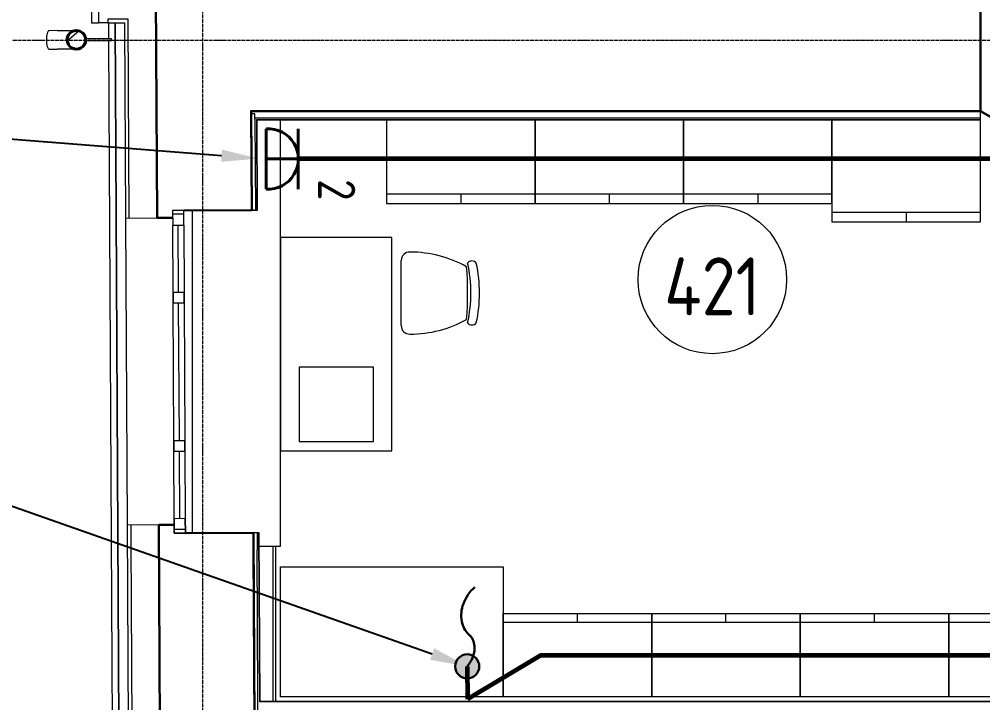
# Model space of a CAD drawing. Header units: millimetres. Extents: x -32 to 417638015, y -35 to 175284279.
# Drawn here: x 417383179 to 417388370, y 175248458 to 175252143 of the extents above; entities that cross this region are included whole.
import ezdxf
from ezdxf import colors
from ezdxf.entities.mleader import LeaderData, LeaderLine
from ezdxf.math import Vec2, Vec3

# ---------------------------------------------------------------- set-up
doc = ezdxf.new("R2010")
doc.units = ezdxf.units.MM
doc.linetypes.add('ADSK_Линия сетки', pattern=[25, 20, -2.5, 0, -2.5])
for name, color, linetype, lineweight in [('_ Окна', 7, 'Continuous', 9), ('_ЭМ_В полу', 26, 'Кабель в трубе', 60), ('_ЭМ_гофра', 5, 'Continuous', 60), ('Аннотация', 7, 'Continuous', 18), ('Двери', 7, 'Continuous', 9), ('Обобщенные модели', 7, 'Continuous', 18), ('Окна', 7, 'Continuous', 9), ('Оси', 253, 'Continuous', 9), ('Перекрытие', 7, 'Continuous', 18), ('Стены внутренние', 7, 'Continuous', 18), ('Стены наружные', 7, 'Continuous', 18), ('Стены несущие', 7, 'Continuous', 30), ('Стены отделка', 7, 'Continuous', 30), ('Стены штриховка', 7, 'Continuous', 9), ('ТХ', 5, 'Continuous', 0), ('ТХ_Задание ЭОМ_СС', 6, 'Continuous', 0), ('ШТРИХОВКА', 252, 'Continuous', 15), ('ЭМ', 5, 'Continuous', 40), ('ЭОМ_Кабель Быт. розеток', 5, 'Continuous', 30), ('ЭОМ_Кабельный вывод', 1, 'Continuous', 35)]:
    doc.layers.add(name, color=color, linetype=linetype, lineweight=lineweight)
doc.layers.add('_ЭМ_Надписи', color=7, linetype='Continuous')
doc.layers.add('Линии', color=7, linetype='Continuous', lineweight=9, true_color=0x00a600)
doc.styles.add('GOST Common', font='GOST_Common.ttf', dxfattribs={"width": 0.9, "height": 349.9999999999996})
doc.styles.add('ЭОМ', font='isocpeur.ttf', dxfattribs={"width": 0.85, "height": 250})
doc.linetypes.add('Кабель в трубе', pattern='A,8,[133,ltypeshp.shx,S=1,R=0,X=10,Y=1.3],-3,[130,ltypeshp.shx,S=1.5,R=-45,X=-1.5,Y=0],8', length=19)

# ---------------------------------------------------------------- blocks, each defined once
blk = doc.blocks.new('_ЭМ_ТХ2_4 Этаж')
at = {"color": 8, "linetype": 'Continuous'}
blk.add_line((984.277314105595, 18796.87361717557), (984.2765337215387, 19147.03291442066), dxfattribs=at)
for centre, radius, start, end in [((1029.688222873345, 19147.62550567965), 45.41580305043151, 87.81336269744374, 180.7481276891795), ((1032.750944370404, 18568.55594104722), 624.4533800444575, 60.89410769767162, 90.12202769167524), ((-419.7270042460295, 18972.66344831059), 1761.918570076577, 355.3453776890668, 4.606177686019078), ((1365.423359270731, 19117.31399815863), 28.12280751992465, 34.29035768558926, 145.7099276963312), ((612.10720051924, 18972.66574791314), 747.513796195354, 347.6022276859322, 12.39800769498623), ((658.5770085198455, 18972.66585147813), 747.5137961953549, 347.6022276859322, 12.39800769498623), ((1029.689238252613, 18796.27890484066), 45.41608186922893, 179.2521276909377, 272.1865276929294), ((1032.746125744947, 19375.36010056363), 624.4633710530685, 269.8785276893356, 299.0932276919584), ((1365.424004005094, 18828.02085543245), 28.12327221800076, 214.2917276955564, 325.7085276898583)]:
    blk.add_arc(centre, radius, start, end, dxfattribs=at)
at = {"layer": 'ТХ', "color": 8}
for p, q in [((1705.434646961556, 19505.70339358121), (905.4346469615557, 19505.70339358121)), ((1305.434646961556, 19505.70339358121), (1305.434646961556, 19455.70339358121)), ((2505.434646961556, 19505.70339358121), (1705.434646961556, 19505.70339358121)), ((2105.434646961556, 19505.70339358121), (2105.434646961556, 19455.70339358121)), ((3305.434646961556, 19505.70339358121), (2505.434646961556, 19505.70339358121)), ((2905.434646961556, 19505.70339358121), (2905.434646961556, 19455.70339358121)), ((4105.434646961554, 19405.70339357981), (3305.434646961554, 19405.70339357981)), ((3705.434646961554, 19405.70339357981), (3705.434646961554, 19355.70339357981)), ((934.2769239135669, 19271.95326579806), (334.2769239135669, 19271.95326579806)), ((334.2769239135669, 19271.95326579806), (334.2769239135669, 18121.95326579806)), ((934.2769239135669, 18121.95326579806), (934.2769239135669, 19271.95326579806)), ((834.2769239135669, 18571.95326579806), (434.2769239135669, 18571.95326579806)), ((434.2769239135669, 18571.95326579806), (434.2769239135669, 18171.95326579806)), ((834.2769239135669, 18171.95326579806), (834.2769239135669, 18571.95326579806)), ((434.2769239135669, 18171.95326579806), (834.2769239135669, 18171.95326579806)), ((334.2769239135669, 18121.95326579806), (934.2769239135669, 18121.95326579806)), ((1934.276923913581, 17195.13965908065), (1934.276923913581, 17245.13965908065)), ((2734.276923913581, 17195.13965908065), (2734.276923913581, 17245.13965908065)), ((3534.276923913581, 17195.13965908065), (3534.276923913581, 17245.13965908065)), ((2334.276923913581, 17195.13965908065), (1534.276923913581, 17195.13965908065)), ((3134.276923913581, 17195.13965908065), (2334.276923913581, 17195.13965908065)), ((3934.276923913581, 17195.13965908065), (3134.276923913581, 17195.13965908065)), ((4734.276923913581, 17195.13965908065), (3934.276923913581, 17195.13965908065))]:
    blk.add_line(p, q, dxfattribs=at)
for points in [[(905.4346469615557, 19455.70339358121), (1705.434646961556, 19455.70339358121), (1705.434646961556, 19905.70339358121), (905.4346469615557, 19905.70339358121)], [(1705.434646961556, 19455.70339358121), (2505.434646961556, 19455.70339358121), (2505.434646961556, 19905.70339358121), (1705.434646961556, 19905.70339358121)], [(2505.434646961556, 19455.70339358121), (3305.434646961556, 19455.70339358121), (3305.434646961556, 19905.70339358121), (2505.434646961556, 19905.70339358121)], [(3305.434646961554, 19355.70339357981), (4105.434646961554, 19355.70339357981), (4105.434646961554, 19905.70339357981), (3305.434646961554, 19905.70339357981)], [(334.2769239135523, 16795.13965908065), (334.2769239135523, 17495.13965908065), (1534.276923913552, 17495.13965908065), (1534.276923913552, 16795.13965908065)], [(1534.276923913581, 17245.13965908065), (2334.276923913581, 17245.13965908065), (2334.276923913581, 16795.13965908065), (1534.276923913581, 16795.13965908065)], [(2334.276923913581, 17245.13965908065), (3134.276923913581, 17245.13965908065), (3134.276923913581, 16795.13965908065), (2334.276923913581, 16795.13965908065)], [(3134.276923913581, 17245.13965908065), (3934.276923913581, 17245.13965908065), (3934.276923913581, 16795.13965908065), (3134.276923913581, 16795.13965908065)], [(3934.276923913581, 17245.13965908065), (4734.276923913581, 17245.13965908065), (4734.276923913581, 16795.13965908065), (3934.276923913581, 16795.13965908065)]]:
    blk.add_lwpolyline(points, close=True, dxfattribs=at)
blk = doc.blocks.new('План 4 этажа')
at = {"layer": 'Обобщенные модели', "lineweight": 9}
h = blk.add_hatch(dxfattribs=at)
h.set_pattern_fill('FP_14', color=8, angle=90.29404624676303, style=0, pattern_type=2)
h.set_pattern_definition([(45.00004624676301, (591.9395904245612, 243.9016508670757), (-106.066102790012, 106.0659315658832), [])])
h.paths.add_polyline_path([(-6685.398338987812, 20527.60769151186), (-6662.714988746346, 20527.93244905904), (-6643.147908307699, 20537.47947443364), (-6629.36342201916, 20554.94783435232), (-6624.993500833181, 20578.67971281707), (-6630.575119149347, 20599.56286231731), (-6643.549148339342, 20615.66159308125), (-6663.646876767147, 20625.21339775523), (-6685.898677123478, 20625.09919884079), (-6705.89730744726, 20615.34161483345), (-6719.876454927435, 20596.99974843982), (-6723.982666408425, 20573.84585441038), (-6719.459122317377, 20554.48545238742), (-6705.496067415603, 20537.15949618589), (-6694.854858343344, 20532.10207136703)])
at = {"layer": '_ Окна', "color": 8, "lineweight": 18}
for p, q in [((-6096.052443675362, 19656.49370207294), (-6156.051653531234, 19656.18577891507)), ((-6156.051653531234, 19656.18577891507), (-6155.64108932075, 19576.18683244055)), ((-6095.641879464893, 19576.49475559843), (-6096.052443675362, 19656.49370207294)), ((-6155.64108932075, 19576.18683244055), (-6095.641879464893, 19576.49475559843)), ((-6153.793550373637, 19216.19157330535), (-6093.794340517765, 19216.49949646322)), ((-6153.485627215778, 19156.19236344949), (-6153.793550373637, 19216.19157330535)), ((-6093.794340517765, 19216.49949646322), (-6093.486417359905, 19156.5002866073)), ((-6093.486417359905, 19156.5002866073), (-6153.485627215778, 19156.19236344949)), ((-6149.687908268912, 18416.20210856042), (-6089.68869841304, 18416.51003171824)), ((-6149.379985111053, 18356.20289870451), (-6149.687908268912, 18416.20210856042)), ((-6089.68869841304, 18416.51003171824), (-6089.38077525518, 18356.51082186238)), ((-6089.38077525518, 18356.51082186238), (-6149.379985111053, 18356.20289870451)), ((-6147.532446163925, 17996.2076395693), (-6087.533236308052, 17996.51556272717)), ((-6147.121881953455, 17916.20869309478), (-6147.532446163925, 17996.2076395693)), ((-6087.533236308052, 17996.51556272717), (-6087.122672097583, 17916.51661625266)), ((-6087.122672097583, 17916.51661625266), (-6147.121881953455, 17916.20869309478))]:
    blk.add_line(p, q, dxfattribs=at)
at = {"layer": '_ Окна', "color": 8}
for p, q in [((-6095.949802622737, 19636.49396545428), (-6155.94901247861, 19636.18604229641)), ((-6123.793945445679, 19216.34553488425), (-6125.641484392807, 19576.34079401952)), ((-6119.688303340954, 18416.35607013933), (-6123.48602228782, 19156.3463250284)), ((-6117.532841235967, 17996.36160114821), (-6119.380380183095, 18356.35686028347)), ((-6087.225313150193, 17936.51635287126), (-6147.224523006065, 17936.20842971344))]:
    blk.add_line(p, q, dxfattribs=at)
at = {"layer": 'Двери', "color": 8, "lineweight": 30}
blk.add_line((-1803.060589166824, 20191.60520387039), (-807.1313748147222, 19616.60520387039), dxfattribs=at)
at = {"layer": 'Линии', "color": 8}
blk.add_circle((-3247.478252948902, 19284.01558342279), 400, dxfattribs=at)
at = {"layer": 'Обобщенные модели', "color": 8}
for p, q in [((-6778.42529641233, 20625.87796200748), (-6820.928873643497, 20625.65982853953)), ((-6623.638834748999, 20571.67162042827), (-6484.499449737312, 20572.38570047892)), ((-6484.550770263624, 20582.38556878828), (-6622.540151750087, 20581.67739069392)), ((-6484.499449737312, 20572.38570047892), (-6484.55077026361, 20582.38556878822)), ((-6820.415668380403, 20525.66114544641), (-6777.912091149235, 20525.87927891436))]:
    blk.add_line(p, q, dxfattribs=at)
at = {"layer": 'Обобщенные модели', "color": 8, "flags": 128}
for points in [[(-6778.42529641233, 20625.87796200748), (-6772.757630617431, 20625.90704914968), (-6767.173185092863, 20625.93570919544), (-6761.680893760175, 20625.96389629482), (-6756.289543113875, 20625.99156535446), (-6751.007758164895, 20626.01867210981), (-6745.843988642446, 20626.04517319577), (-6740.806495476223, 20626.07102621626), (-6735.903337580661, 20626.09618981206), (-6731.142358962446, 20626.12062372663), (-6726.531176171775, 20626.14428887109), (-6722.077166117408, 20626.16714738612), (-6717.787454265315, 20626.18916270306), (-6713.668903239377, 20626.21029960201), (-6709.728101842629, 20626.23052426853), (-6705.971354516689, 20626.2498043474), (-6702.404671255834, 20626.2681089947), (-6699.033757992467, 20626.28540892684), (-6695.864007468699, 20626.30167646753), (-6692.900490609201, 20626.31688559236), (-6690.147948408747, 20626.33101196983), (-6687.795908653643, 20626.34308292059)], [(-6687.282703390549, 20526.34439982747), (-6688.553067613117, 20526.33788016555), (-6691.216543603252, 20526.32421088661), (-6694.092867189494, 20526.30944924819), (-6697.177436867685, 20526.29361886578), (-6700.465317984344, 20526.27674506459), (-6703.951250631057, 20526.25885483919), (-6707.629658059232, 20526.23997681006), (-6711.494655601637, 20526.22014117806), (-6715.540060086729, 20526.19937967591), (-6719.75939973029, 20526.1777255176), (-6724.145924488956, 20526.15521334525), (-6728.692616858869, 20526.13187917339), (-6733.39220310215, 20526.10776033183), (-6738.237164883321, 20526.08289540553), (-6743.219751297089, 20526.05732417305), (-6748.33199126806, 20526.03108754294), (-6753.565706302863, 20526.00422748824), (-6758.912523573876, 20525.97678697924), (-6764.363889314089, 20525.94880991493), (-6769.911082501203, 20525.92034105258), (-6775.545228809453, 20525.89142593642), (-6777.912091149235, 20525.87927891436)]]:
    blk.add_lwpolyline(points, dxfattribs=at)
at = {"layer": 'Обобщенные модели', "color": 8}
for radius, start, end in [(52.00000000000003, 0.2940462472839062, 180.2940462472839), (52.00000000000004, 180.2940462472839, 0.2940462472839062)]:
    blk.add_arc((-6674.522607877385, 20576.41054463369), radius, start, end, dxfattribs=at)
at = {"layer": 'Обобщенные модели', "color": 8, "lineweight": 40}
for radius, start, end in [(49.99999999999998, 0.2940462472839062, 180.2940462472839), (49.99999999999996, 180.2940462472839, 0.2940462472839062)]:
    blk.add_arc((-6674.522607877399, 20576.41054463357), radius, start, end, dxfattribs=at)
at = {"layer": 'Обобщенные модели', "color": 8}
for major_axis, ratio, start_param, end_param in [((0.2566026315454408, -49.99934154655923), 0.3090169943749482, 3.141592653589792, 4.712388980384689), ((0.2566026315453632, -49.99934154655924), 0.3090169943749481, 4.712388980384695, 6.283185307179597)]:
    blk.add_ellipse((-6820.672271011936, 20575.66048699297), major_axis=major_axis, ratio=ratio, start_param=start_param, end_param=end_param, dxfattribs=at)
at = {"layer": 'Окна', "color": 8}
for p, q in [((-6096.052443675362, 19656.49370207294), (-6156.051653531234, 19656.18577891507)), ((-6156.051653531234, 19656.18577891507), (-6155.64108932075, 19576.18683244055)), ((-6095.641879464893, 19576.49475559843), (-6096.052443675362, 19656.49370207294)), ((-6153.793550373623, 19216.19157330535), (-6155.64108932075, 19576.18683244055)), ((-6095.641879464791, 19576.49475559843), (-6093.794340517663, 19216.49949646322)), ((-6153.793550373637, 19216.19157330535), (-6153.485627215778, 19156.19236344949)), ((-6093.486417359905, 19156.5002866073), (-6093.794340517765, 19216.49949646322)), ((-6149.687908268897, 18416.20210856042), (-6153.485627215763, 19156.19236344949)), ((-6093.486417359803, 19156.5002866073), (-6089.688698412938, 18416.51003171824)), ((-6149.687908268912, 18416.20210856042), (-6149.379985111053, 18356.20289870451)), ((-6089.38077525518, 18356.51082186238), (-6089.68869841304, 18416.51003171824)), ((-6147.532446163925, 17996.2076395693), (-6149.379985111053, 18356.20289870451)), ((-6089.380775255093, 18356.51082186238), (-6087.533236307965, 17996.51556272717)), ((-6147.532446163925, 17996.2076395693), (-6147.121881953455, 17916.20869309478)), ((-6087.122672097583, 17916.51661625266), (-6087.533236308052, 17996.51556272717)), ((-6147.121881953455, 17916.20869309478), (-6087.122672097583, 17916.51661625266))]:
    blk.add_line(p, q, dxfattribs=at)
at = {"layer": 'Оси', "color": 8, "linetype": 'ADSK_Линия сетки'}
for p, q in [((-5993.495236128569, -3353.100552087475), (-5993.49523612851, 44439.55322518962)), ((-10052.17750458431, 20574.4890366231), (56511.79228884459, 20574.48903662292))]:
    blk.add_line(p, q, dxfattribs=at)
at = {"layer": 'Перекрытие', "color": 8}
for p, q in [((-5574.218312214885, 17847.04146937263), (-5574.218312214885, 20144.66990442248)), ((-6050.97827034496, 19656.72502814909), (-6050.978270345018, 17918.03702446329)), ((-5717.189532757155, 19657.45626820944), (-5908.495236127579, 19657.45626820944)), ((-6050.978270345018, 17918.03702446329), (-5790.869243375782, 17918.03702446329)), ((-5688.665257319866, 17847.04146937263), (-5574.218312214885, 17847.04146937263))]:
    blk.add_line(p, q, dxfattribs=at)
at = {"layer": 'Стены внутренние', "color": 8}
for p, q in [((-5614.495280696428, 17009.05171017867), (-5614.495236128394, 17847.04146937263)), ((-5602.495236128394, 17847.04146937263), (-5602.495280689152, 17009.05168875679))]:
    blk.add_line(p, q, dxfattribs=at)
at = {"layer": 'Стены наружные', "color": 8}
for p, q in [((-6590.848267349589, 20667.12482408097), (-6590.848267349706, 32252.55837777926)), ((-6555.848267349706, 32252.68325330742), (-6555.848267349589, 20667.12482408097)), ((-6555.848267349589, 20667.12482408097), (-6590.848267349589, 20667.12482408097)), ((-6505.848796630919, 20667.22813340934), (-6555.848267349647, 20667.22813340934)), ((-6499.550488510227, 20582.13821531879), (-6499.987191606429, 20667.2303561478)), ((-6401.119231564633, 8222.491826409532), (-6464.987125757849, 20667.2303561478)), ((-6464.986730682955, 20667.2303561478), (-6401.118836487352, 8222.491826409532)), ((-6435.939673203276, 8187.491826409532), (-6499.500916688412, 20572.47908425931)), ((-6409.585699722928, 19614.88408494141), (-6401.092152618745, 17959.90587975032))]:
    blk.add_line(p, q, dxfattribs=at)
at = {"layer": 'Стены несущие', "color": 8}
for p, q in [((-6245.857742489025, 20837.43563825305), (-6239.587938459823, 19615.75653388869)), ((-1803.060589166824, 20191.60520387138), (-1803.060589166824, 20761.60520387138)), ((-5732.536546746967, 20191.60520387138), (-1803.060589166824, 20191.60520387138)), ((-5729.799936790194, 19658.37335396773), (-5732.536546746967, 20191.60520387138)), ((-5732.459580771567, 20176.60828831914), (-5729.799936788157, 19658.37335396773)), ((-6096.052443675348, 19656.49370207288), (-5729.799936790194, 19658.37335396773)), ((-6239.587938459823, 19615.75653388869), (-6155.846371425956, 19616.18630567781)), ((-6147.352824321832, 17961.20810048672), (-6231.094391355698, 17960.7783286976)), ((-6231.094391355698, 17960.7783286976), (-6225.4407630075, 16859.16182127967)), ((-5720.870165212429, 17918.39626814745), (-6087.122672097583, 17916.51661625266)), ((-5715.601440811588, 16891.77877304936), (-5720.870165212429, 17918.39626814745)), ((-5720.386659874988, 17824.18465285859), (-5715.601440809551, 16891.77877304942))]:
    blk.add_line(p, q, dxfattribs=at)
at = {"layer": 'Стены отделка', "color": 8, "lineweight": 9}
for p, q in [((-6395.088846310508, 20687.2303561478), (-6505.848796630919, 20687.2303561478)), ((-6505.848796630919, 20687.2303561478), (-6505.848796630919, 20667.2303561478)), ((-6505.848796630919, 20667.2303561478), (-6414.986467291019, 20667.2303561478)), ((-6414.986467291077, 20667.2303561478), (-6409.585699718213, 19614.88408494141)), ((-6395.089899842977, 20687.43563825305), (-6395.088846310508, 20687.2303561478)), ((-5732.562207348121, 20196.60520387179), (-5733.060589166824, 20196.60520387179)), ((-5733.060589166824, 20196.60520387179), (-5733.060589166824, 20156.60520387179)), ((-5732.536546746967, 20191.60520387138), (-5732.562207348121, 20196.60520387179)), ((-5712.459844152909, 20176.71092937171), (-5732.459580771567, 20176.60828831914)), ((-5712.305337950471, 20146.60520387179), (-5712.459844152909, 20176.71092937171)), ((-5700.294915679144, 20144.60520387179), (-1803.060589166824, 20144.60520387179)), ((-5697.800358198409, 19658.53757965192), (-5700.294915679086, 20144.60520387179)), ((-1803.060589166824, 20144.60520387179), (-1803.060589166824, 20191.60520387138)), ((-5729.799936788157, 19658.37335396773), (-5697.800358198409, 19658.53757965192)), ((-6409.585699718213, 19614.88408494141), (-6239.587938459939, 19615.75653388869)), ((-6231.094391355698, 17960.7783286976), (-6401.09215261403, 17959.90587975032)), ((-6401.09215261403, 17959.90587975032), (-6395.438524265832, 16858.28937233239)), ((-6381.09241599543, 17960.00852080295), (-6380.608910660085, 17865.79690551409)), ((-5688.870586620586, 17918.56049383164), (-5720.870165210392, 17918.39626814751)), ((-5720.870165210392, 17918.39626814751), (-5720.386659874988, 17824.18465285859)), ((-5700.870428591792, 17918.49890920008), (-5700.38692325633, 17824.28729391121)), ((-5684.332093372708, 17009.0518348483), (-5688.870586620586, 17918.56049383164)), ((-5695.601704190893, 16891.88141410198), (-5696.321022444114, 17032.04146937263)), ((169.9393665777752, 17009.04146942624), (-5684.332093372708, 17009.0518348483))]:
    blk.add_line(p, q, dxfattribs=at)
at = {"layer": 'Стены штриховка', "color": 8}
for p, q in [((-6389.585963099613, 19614.98672599409), (-6395.088846310508, 20687.2303561478)), ((-5712.356659152603, 20156.60520387179), (-1803.060589166824, 20156.60520387179)), ((-5712.305337950471, 20146.60520387179), (-5709.800200169615, 19658.47599502036)), ((-5702.305206258025, 20146.60520387179), (-1803.060589166824, 20146.60520387179)), ((-5699.800331860257, 19658.52731554664), (-5702.305206258025, 20146.60520387179)), ((-5686.320882678381, 17007.00971324474), (-5690.870560282434, 17918.55022972642)), ((-6380.608910660085, 17865.79690551409), (-6375.43878764729, 16858.39201338502)), ((-5696.321022444114, 17032.04146937263), (-5700.38692325633, 17824.28729391121)), ((171.939333545859, 17007.00926106615), (-5686.333794682054, 17007.00971328496))]:
    blk.add_line(p, q, dxfattribs=at)
at = {"layer": 'Аннотация', "color": 8, "lineweight": 9, "insert": (-3247.478252948902, 19247.06746316416), "char_height": 312.5000000000001, "width": 520.2111192702771, "attachment_point": 5, "line_spacing_factor": 1.022765581104984, "style": 'GOST Common'}
blk.add_mtext('421', dxfattribs=at)
blk = doc.blocks.new('*U756')
at = {"lineweight": -2}
h = blk.add_hatch(color=0, dxfattribs=at)
h.dxf.hatch_style = 1
edge = h.paths.add_edge_path()
edge.add_arc((0, 0), 64.99999999999999, 0, 360)
at = {"color": 0, "lineweight": -2}
blk.add_lwpolyline([(0, 0, -0.08936249028699324), (-31.94328082296012, 55.59760130133805, -0.1054592248489479), (-39.17610960645192, 109.6182632535746, -0.1873399643475958), (-9.367589339455362, 171.7336856918434, 0.1592570552632497), (29.26058449053184, 242.1146907970311, 0.1381598355351745), (20.75238117345052, 338.0146401467332, 0.1214254163346998), (-41.26355783157295, 427.7479858207238)], format="xyb", dxfattribs=at)
blk.add_circle((0, 0), 64.99999999999999, dxfattribs=at)
at = {"color": 7, "style": 'GOST Common', "width": 0.9}
blk.add_attdef('ОБОРУДОВАНИЕ', (25.45192302420901, 446.879697220038), '', height=250, dxfattribs=at)
blk = doc.blocks.new('2м розетка IP20')
at = {"layer": 'ЭМ', "color": 5}
for p, q in [((-494124.5288989447, -357092.425935962), (-494124.5288989448, -356766.4727110532)), ((-494287.2610558264, -356918.8899185207), (-493961.7967420437, -356918.8899185208)), ((-494287.2610558359, -357092.4259359619), (-493961.7967420536, -357092.425935962))]:
    blk.add_line(p, q, dxfattribs=at)
blk.add_arc((-494124.5288989448, -357081.9583842801), 163.0684657580474, 356.3195877733476, 183.6804122266523, dxfattribs=at)
at = {"layer": 'ЭОМ_Кабель Быт. розеток', "color": 7, "insert": (-494016.0561024608, -356612.1914261652), "char_height": 200, "attachment_point": 1, "style": 'ЭОМ'}
blk.add_mtext_dynamic_manual_height_columns('2', width=91.25622940808535, gutter_width=1250, heights=[0], dxfattribs=at)

msp = doc.modelspace()

# ---------------------------------------------------------------- linework, layer by layer
at = {"layer": '_ЭМ_В полу', "ltscale": 25}
msp.add_lwpolyline([(417385592.3979284, 175248653.8445187), (417385593.9949403, 175248477.7046202)], dxfattribs=at)
at = {"layer": '_ЭМ_гофра', "linetype": 'ByBlock'}
msp.add_lwpolyline([(417384682.2559983, 175251391.6380734), (417389739.2601748, 175251391.6380734), (417389739.2601748, 175248713.3006721), (417385987.1191189, 175248713.3006721), (417385593.9949403, 175248477.7046202)], dxfattribs=at)

# ---------------------------------------------------------------- block references
at = {"layer": 'ТХ_Задание ЭОМ_СС', "lineweight": 50}
msp.add_blockref('_ЭМ_ТХ2_4 Этаж', (417384252.4643108, 175231694.5649611), dxfattribs=at)
at = {"layer": 'ШТРИХОВКА'}
msp.add_blockref('План 4 этажа', (417390160.9595469, 175231455.6631508), dxfattribs=at)
at = {"layer": 'ЭОМ_Кабель Быт. розеток', "rotation": 270}
msp.add_blockref('2м розетка IP20', (417741601.1459168, 174757265.2217201), dxfattribs=at)
at = {"layer": 'ЭОМ_Кабельный вывод', "lineweight": 30, "xscale": -1}
msp.add_blockref('*U756', (417385592.3979284, 175248653.8445187), dxfattribs=at)

# ---------------------------------------------------------------- leaders
at = {"layer": '_ЭМ_Надписи', "color": 7, "ltscale": 5}
ml = msp.add_multileader_mtext('Standard', dxfattribs=at)
ml.set_content('{\\fGOST Common|b0|i0|c204|p34;\\W0.9;\\C256;4ЩРС-2\\fISOCPEUR|b0|i0|c204|p34;\\W0.85; Гр.8\\Ph=0.9м\\P\\W1;\\C0;Ноутбук}', color=1, style='ЭОМ')
ml.set_leader_properties()
ml.build(insert=Vec2(0, 0))
ml.multileader.update_dxf_attribs({"text_left_attachment_type": 6, "text_right_attachment_type": 6, "dogleg_length": 0, "arrow_head_size": 200})
ctx = ml.context
ctx.base_point, ctx.char_height, ctx.arrow_head_size, ctx.landing_gap_size, ctx.plane_origin = Vec3(417377943.0501168, 175251769.5852705), 250, 200, 0, Vec3(417373282.908671, 175258607.9294614)
ctx.left_attachment, ctx.right_attachment = 6, 6
notes = []
notes.append((ctx, [(1, (1, 1, 0), (417379616.8001168, 175251769.5852705), (-1, 0), 0, [(0, [(417384468.1694415, 175251391.6380734)], 0, [])])]))
ctx.mtext.insert, ctx.mtext.width, ctx.mtext.defined_height, ctx.mtext.flow_direction = Vec3(417377943.0501168, 175252094.5852705), 2879.262652535923, 1412.549695420081, 5
ml = msp.add_multileader_mtext('Standard', dxfattribs=at)
ml.set_content('{\\fGOST Common|b0|i0|c204|p34;\\W0.9;\\C256;4ЩРС-2\\fISOCPEUR|b0|i0|c204|p34;\\W0.85; Гр.8\\PПрепаратарский стол,  L=2м\\Pиз пола}', color=1, style='ЭОМ')
ml.set_leader_properties()
ml.build(insert=Vec2(0, 0))
ml.multileader.update_dxf_attribs({"text_left_attachment_type": 6, "text_right_attachment_type": 6, "dogleg_length": 0, "arrow_head_size": 200})
ctx = ml.context
ctx.base_point, ctx.char_height, ctx.arrow_head_size, ctx.landing_gap_size, ctx.plane_origin = Vec3(417377869.0639955, 175250021.1072625, -64.26463315267222), 250, 200, 0, Vec3(417352883.5642149, 175258589.5903597, -64.26463315267222)
ctx.left_attachment, ctx.right_attachment = 6, 6
notes.append((ctx, [(1, (1, 1, 0), (417381704.6889955, 175250021.1072625, -64.26463315267222), (-1, 0), 0, [(0, [(417385592.3979284, 175248653.8445187, -64.26463315267222)], 0, [])])]))
ctx.mtext.insert, ctx.mtext.width, ctx.mtext.defined_height, ctx.mtext.flow_direction = Vec3(417377869.0639955, 175250321.1072625, -64.26463315267222), 4095.948615517351, 5489.346264053574, 5
for ctx, leaders in notes:
    for number, flags, end, landing, length, lines in leaders:
        leader = LeaderData()
        leader.index, (leader.has_last_leader_line, leader.has_dogleg_vector, leader.attachment_direction) = number, flags
        leader.last_leader_point, leader.dogleg_vector, leader.dogleg_length = Vec3(end), Vec3(landing), length
        for number, points, colour, breaks in lines:
            line = LeaderLine()
            line.index, line.vertices, line.color, line.breaks = number, Vec3.list(points), colors.encode_raw_color(colour), breaks
            leader.lines.append(line)
        ctx.leaders.append(leader)

doc.saveas('drawing.dxf')
